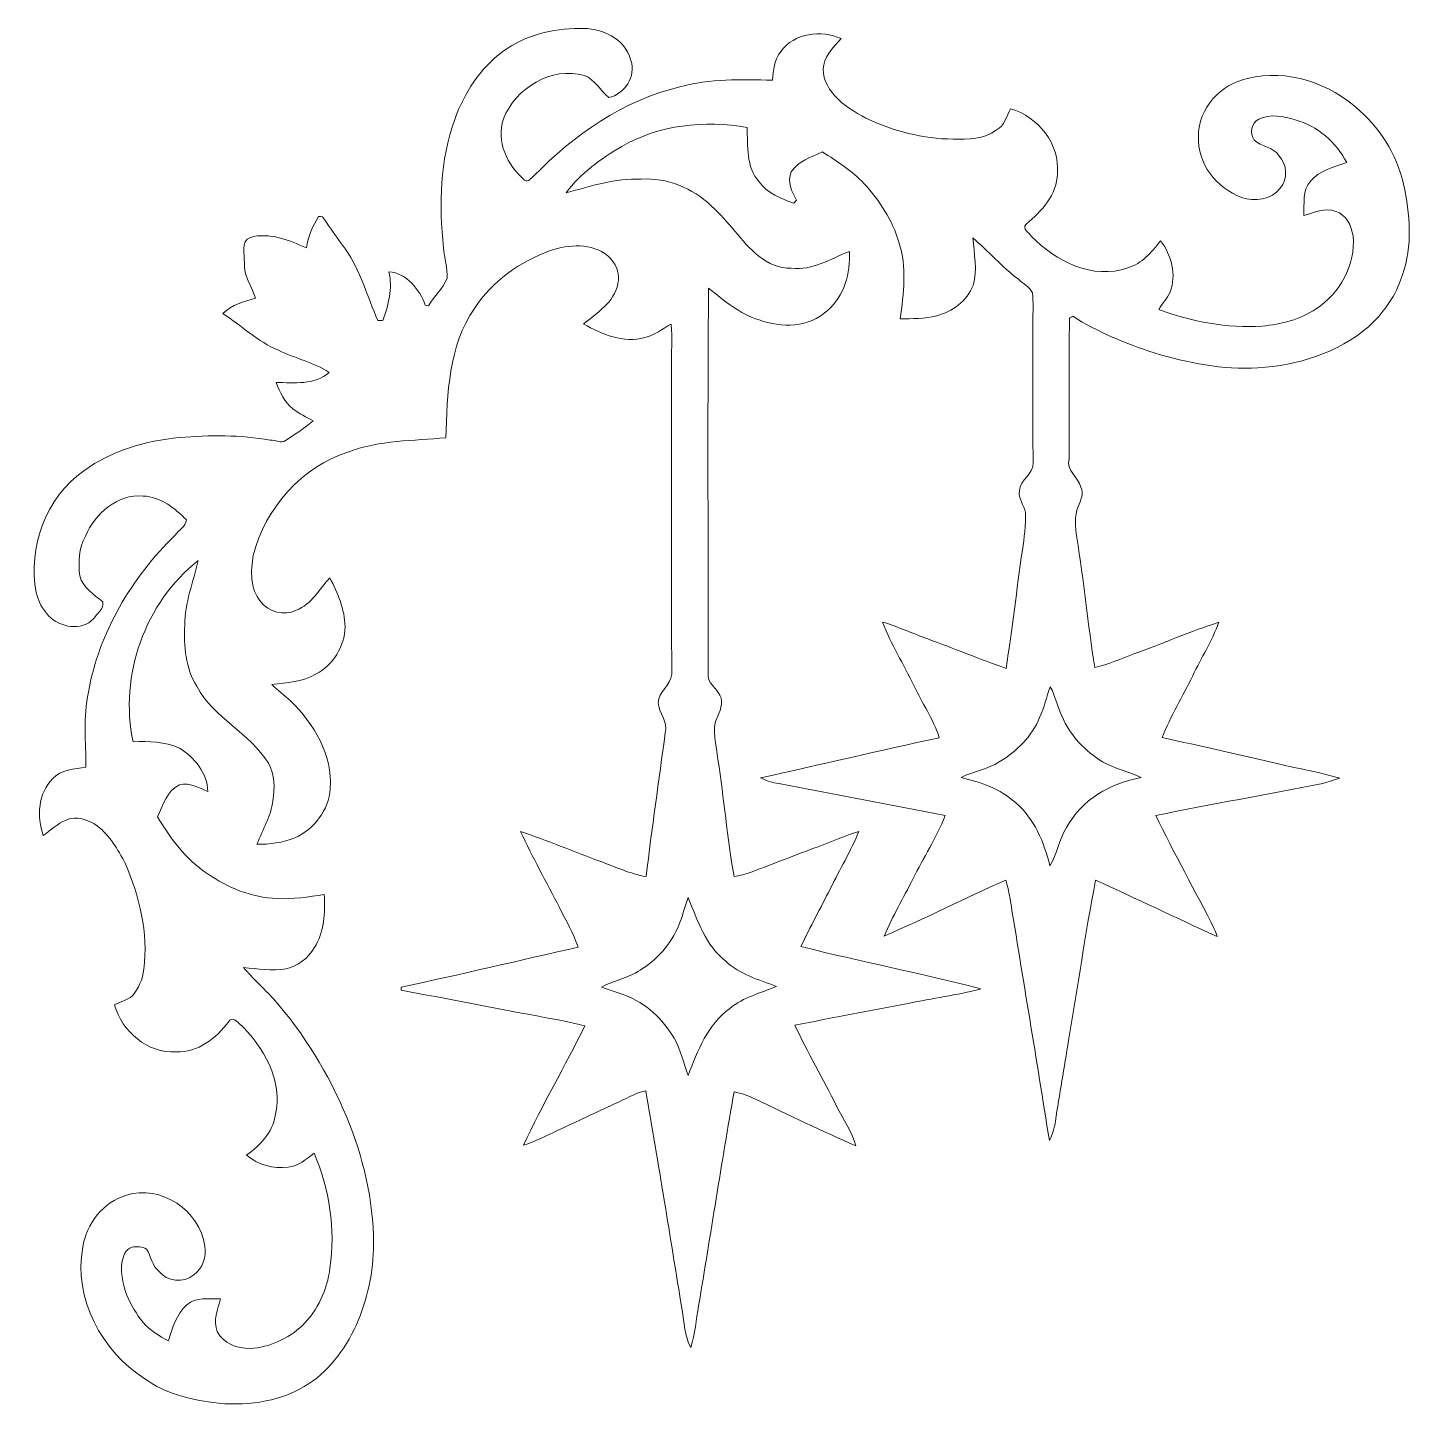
# Model space of a CAD drawing. Header units: centimetres. Extents: x -16.5 to 16.4, y -16.4 to 16.3.
import ezdxf

# ---------------------------------------------------------------- set-up
doc = ezdxf.new("R2010")
doc.units = ezdxf.units.CM
doc.header["$MEASUREMENT"] = 0
doc.layers.add('Layer 1', color=7, linetype='Continuous')

msp = doc.modelspace()

# ---------------------------------------------------------------- linework, layer by layer
at = {"layer": 'Layer 1', "color": 253, "lineweight": 9}
for points, knots in [([(-5.19504, 15.77562), (-4.67504, 16.16085), (-4.01711, 16.31678), (-3.37929, 16.32383), (-3.37929, 16.32383), (-2.87588, 16.3404), (-2.28674, 16.09841), (-2.15692, 15.56465), (-2.15692, 15.56465), (-2.02639, 15.18542), (-2.3079, 14.76067), (-2.68326, 14.68024), (-2.68326, 14.68024), (-2.88046, 14.84605), (-3.00464, 15.11063), (-3.25688, 15.20553), (-3.25688, 15.20553), (-4.03969, 15.42848), (-4.89588, 14.90708), (-5.18057, 14.17506), (-5.18057, 14.17506), (-5.36225, 13.63778), (-5.08779, 13.07334), (-4.67998, 12.72479), (-4.67998, 12.72479), (-4.59249, 12.66129), (-4.52405, 12.77524), (-4.46197, 12.8211), (-4.46197, 12.8211), (-3.50664, 13.79371), (-2.34071, 14.61921), (-0.99628, 14.93424), (-0.99628, 14.93424), (-0.27908, 15.12827), (0.4681, 15.11557), (1.20435, 15.09158), (1.20435, 15.09158), (1.22622, 15.32829), (1.2481, 15.58088), (1.40297, 15.77491), (1.40297, 15.77491), (1.71658, 16.22012), (2.35829, 16.28926), (2.83383, 16.08218), (2.83383, 16.08218), (2.67261, 15.89485), (2.46871, 15.71458), (2.42637, 15.45917), (2.42637, 15.45917), (2.353, 15.18789), (2.51139, 14.9226), (2.6832, 14.72575), (2.6832, 14.72575), (2.87899, 14.48727), (3.15874, 14.34475), (3.42156, 14.19376), (3.42156, 14.19376), (4.06785, 13.88543), (4.77764, 13.70375), (5.49555, 13.69493), (5.49555, 13.69493), (5.84092, 13.68294), (6.22862, 13.68893), (6.51649, 13.90942), (6.51649, 13.90942), (6.71193, 14.01102), (6.75673, 14.24138), (6.85692, 14.41742), (6.85692, 14.41742), (7.51168, 14.22692), (8.02884, 13.57781), (7.96641, 12.88178), (7.96641, 12.88178), (7.959, 12.3766), (7.59423, 11.9829), (7.22663, 11.67881), (7.22663, 11.67881), (7.11374, 11.57368), (7.29472, 11.46749), (7.35293, 11.38812), (7.35293, 11.38812), (7.92336, 10.79263), (8.80954, 10.34707), (9.63821, 10.64129), (9.63821, 10.64129), (9.9737, 10.74218), (10.20972, 11.01312), (10.41398, 11.28334), (10.41398, 11.28334), (10.67609, 10.9475), (10.80062, 10.47125), (10.64081, 10.06449), (10.64081, 10.06449), (10.57626, 9.91279), (10.45525, 9.79603), (10.37376, 9.65457), (10.37376, 9.65457), (11.15375, 9.3554), (11.99336, 9.20795), (12.82909, 9.25522), (12.82909, 9.25522), (13.27536, 9.30708), (13.72974, 9.41115), (14.1065, 9.66797), (14.1065, 9.66797), (14.67236, 10.03698), (15.05618, 10.71255), (14.98316, 11.398), (14.98316, 11.398), (14.95317, 11.63612), (14.81559, 11.9007), (14.57534, 11.98078), (14.57534, 11.98078), (14.3157, 12.07992), (14.06205, 11.94268), (13.81299, 11.88236), (13.81299, 11.88236), (13.83628, 12.1547), (13.77172, 12.47397), (13.9728, 12.69587), (13.9728, 12.69587), (14.18411, 12.9601), (14.53336, 13.02642), (14.83323, 13.14072), (14.83323, 13.14072), (14.58275, 13.62297), (14.14002, 14.01455), (13.6105, 14.1539), (13.6105, 14.1539), (13.33427, 14.23398), (13.01924, 14.30665), (12.74866, 14.16801), (12.74866, 14.16801), (12.56874, 14.08652), (12.52923, 13.82511), (12.63471, 13.6713), (12.63471, 13.6713), (12.80863, 13.51713), (13.08345, 13.50725), (13.22421, 13.30793), (13.22421, 13.30793), (13.41471, 13.09944), (13.45104, 12.74702), (13.25454, 12.53147), (13.25454, 12.53147), (13.05029, 12.24854), (12.64565, 12.21115), (12.33626, 12.31345), (12.33626, 12.31345), (11.74924, 12.52971), (11.27723, 13.12167), (11.31427, 13.76443), (11.31427, 13.76443), (11.30792, 14.42518), (11.84873, 15.00656), (12.48126, 15.13568), (12.48126, 15.13568), (13.42282, 15.37274), (14.43847, 15.02349), (15.1345, 14.37156), (15.1345, 14.37156), (15.69436, 13.89037), (16.07571, 13.21374), (16.21259, 12.48914), (16.21259, 12.48914), (16.35017, 11.78182), (16.39039, 11.02335), (16.10887, 10.3446), (16.10887, 10.3446), (15.96316, 9.91457), (15.67425, 9.54732), (15.34828, 9.23829), (15.34828, 9.23829), (14.62262, 8.61811), (13.66871, 8.32495), (12.72679, 8.26956), (12.72679, 8.26956), (11.89106, 8.21523), (11.05921, 8.38032), (10.26368, 8.62445), (10.26368, 8.62445), (9.58918, 8.83823), (8.93265, 9.11835), (8.32941, 9.48982), (8.32941, 9.48982), (8.31001, 9.4803), (8.27085, 9.46125), (8.2511, 9.45172), (8.2511, 9.45172), (8.2451, 8.33694), (8.24721, 7.22217), (8.24475, 6.10739), (8.24475, 6.10739), (8.1689, 5.82234), (8.46206, 5.67912), (8.52662, 5.43676), (8.52662, 5.43676), (8.60917, 5.27977), (8.50968, 5.12524), (8.46276, 4.9792), (8.46276, 4.9792), (8.36503, 4.74672), (8.38692, 4.48567), (8.42819, 4.24331), (8.42819, 4.24331), (8.59012, 3.21673), (8.69524, 2.18168), (8.85152, 1.15439), (8.85152, 1.15439), (9.18102, 1.22352), (9.48653, 1.36923), (9.80191, 1.48353), (9.80191, 1.48353), (10.47078, 1.72201), (11.12094, 2.0134), (11.79828, 2.22789), (11.79828, 2.22789), (11.63529, 1.7841), (11.382, 1.38193), (11.17739, 0.95753), (11.17739, 0.95753), (10.94068, 0.46646), (10.65175, 0.00009), (10.45067, -0.50721), (10.45067, -0.50721), (11.37353, -0.70935), (12.29534, -0.91925), (13.21609, -1.13233), (13.21609, -1.13233), (13.69834, -1.25227), (14.19258, -1.32424), (14.66742, -1.47382), (14.66742, -1.47382), (14.53125, -1.51333), (14.40037, -1.56272), (14.26349, -1.59482), (14.26349, -1.59482), (12.94586, -1.85976), (11.62013, -2.08765), (10.30356, -2.35717), (10.30356, -2.35717), (10.73677, -3.2684), (11.23913, -4.14611), (11.69139, -5.04816), (11.69139, -5.04816), (11.71784, -5.10707), (11.73725, -5.16845), (11.75841, -5.22984), (11.75841, -5.22984), (10.79392, -4.79028), (9.83719, -4.33273), (8.87409, -3.88999), (8.87409, -3.88999), (8.62575, -5.15399), (8.45324, -6.4314), (8.2324, -7.69999), (8.2324, -7.69999), (8.12763, -8.33817), (8.01826, -8.97528), (7.91949, -9.61452), (7.91949, -9.61452), (7.89656, -9.77432), (7.8514, -9.93096), (7.77696, -10.07489), (7.77696, -10.07489), (7.47075, -8.14767), (7.14973, -6.22256), (6.83752, -4.29639), (6.83752, -4.29639), (6.81388, -4.15951), (6.77966, -4.02475), (6.74262, -3.89105), (6.74262, -3.89105), (5.77354, -4.31685), (4.83126, -4.80122), (3.85865, -5.21855), (3.85865, -5.21855), (4.0474, -4.75077), (4.31056, -4.31756), (4.53635, -3.86741), (4.53635, -3.86741), (4.78822, -3.36294), (5.0962, -2.88387), (5.30576, -2.35929), (5.30576, -2.35929), (3.98953, -2.09718), (2.67014, -1.85023), (1.35181, -1.60046), (1.35181, -1.60046), (1.20294, -1.57683), (1.05936, -1.53132), (0.92389, -1.46676), (0.92389, -1.46676), (2.33642, -1.1482), (3.74753, -0.82224), (5.16217, -0.51214), (5.16217, -0.51214), (5.0207, -0.07329), (4.75613, 0.31089), (4.55962, 0.7254), (4.55962, 0.7254), (4.31903, 1.23128), (4.01246, 1.70613), (3.81914, 2.23353), (3.81914, 2.23353), (4.18392, 2.12206), (4.5314, 1.96295), (4.88947, 1.83207), (4.88947, 1.83207), (5.51107, 1.60418), (6.12561, 1.35688), (6.74826, 1.13251), (6.74826, 1.13251), (6.89326, 2.06526), (7.00156, 3.0033), (7.13456, 3.9378), (7.13456, 3.9378), (7.17654, 4.23483), (7.22628, 4.53329), (7.20793, 4.83456), (7.20793, 4.83456), (7.17865, 5.00883), (7.0319, 5.16335), (7.06859, 5.34715), (7.06859, 5.34715), (7.07211, 5.61985), (7.40866, 5.73909), (7.38891, 6.01249), (7.38891, 6.01249), (7.3815, 7.1308), (7.38644, 8.2491), (7.38185, 9.36741), (7.38185, 9.36741), (7.38785, 9.59283), (7.39879, 9.81932), (7.37374, 10.04403), (7.37374, 10.04403), (7.31412, 10.19326), (7.14867, 10.26346), (7.04036, 10.37), (7.04036, 10.37), (6.65019, 10.66351), (6.32846, 11.03322), (5.96051, 11.35143), (5.96051, 11.35143), (5.98697, 10.97819), (6.07552, 10.5926), (5.96474, 10.22536), (5.96474, 10.22536), (5.82575, 9.85495), (5.47685, 9.6013), (5.1036, 9.50252), (5.1036, 9.50252), (4.81927, 9.43267), (4.5247, 9.42985), (4.23365, 9.42914), (4.23365, 9.42914), (4.31551, 10.02957), (4.40405, 10.66069), (4.20332, 11.24701), (4.20332, 11.24701), (4.05798, 11.77406), (3.74329, 12.23549), (3.3817, 12.63801), (3.3817, 12.63801), (3.09489, 12.9421), (2.73964, 13.16965), (2.38863, 13.39119), (2.38863, 13.39119), (2.12651, 13.26701), (1.81289, 13.17811), (1.6485, 12.91917), (1.6485, 12.91917), (1.54902, 12.6881), (1.65626, 12.44751), (1.7755, 12.24854), (1.7755, 12.24854), (1.75363, 12.22385), (1.73211, 12.19915), (1.71094, 12.17411), (1.71094, 12.17411), (1.40402, 12.2817), (1.08688, 12.41082), (0.8872, 12.68211), (0.8872, 12.68211), (0.57323, 13.03136), (0.6205, 13.53936), (0.60075, 13.97539), (0.60075, 13.97539), (-0.4029, 14.15354), (-1.4824, 14.03254), (-2.37493, 13.52242), (-2.37493, 13.52242), (-2.8667, 13.23032), (-3.35107, 12.88848), (-3.69185, 12.4214), (-3.69185, 12.4214), (-3.10906, 12.57768), (-2.52592, 12.77242), (-1.91244, 12.74596), (-1.91244, 12.74596), (-1.29861, 12.79182), (-0.68936, 12.53112), (-0.24803, 12.11237), (-0.24803, 12.11237), (0.1686, 11.75042), (0.45294, 11.26324), (0.88262, 10.91434), (0.88262, 10.91434), (1.09852, 10.73936), (1.37016, 10.62294), (1.65167, 10.62929), (1.65167, 10.62929), (2.15121, 10.57355), (2.58653, 10.85648), (3.0328, 11.03111), (3.0328, 11.03111), (3.05467, 10.51923), (2.90721, 9.97135), (2.50892, 9.62492), (2.50892, 9.62492), (2.07536, 9.22594), (1.41778, 9.20901), (0.8872, 9.40339), (0.8872, 9.40339), (0.42718, 9.54556), (0.05712, 9.862), (-0.31189, 10.15657), (-0.31189, 10.15657), (-0.34117, 7.08987), (-0.31788, 4.02247), (-0.32459, 0.95576), (-0.32459, 0.95576), (-0.32388, 0.78961), (-0.15737, 0.69965), (-0.08787, 0.56348), (-0.08787, 0.56348), (0.05853, 0.4012), (-0.01767, 0.1726), (-0.09634, -0.00203), (-0.09634, -0.00203), (-0.26285, -0.33011), (-0.11856, -0.69206), (-0.0914, -1.03179), (-0.0914, -1.03179), (0.05465, -1.9543), (0.12803, -2.8874), (0.29277, -3.80674), (0.29277, -3.80674), (0.43036, -3.78381), (0.56829, -3.75453), (0.69882, -3.70267), (0.69882, -3.70267), (1.22693, -3.49982), (1.75504, -3.29591), (2.28562, -3.09871), (2.28562, -3.09871), (2.60876, -2.97912), (2.92309, -2.83378), (3.2547, -2.73676), (3.2547, -2.73676), (3.06243, -3.20596), (2.79997, -3.64199), (2.57525, -4.09601), (2.57525, -4.09601), (2.34841, -4.55462), (2.09829, -5.00159), (1.87957, -5.46479), (1.87957, -5.46479), (3.29527, -5.83027), (4.73495, -6.10014), (6.14889, -6.47268), (6.14889, -6.47268), (5.58092, -6.62331), (4.99637, -6.69563), (4.42204, -6.8184), (4.42204, -6.8184), (3.52528, -6.97962), (2.6331, -7.16589), (1.73669, -7.33028), (1.73669, -7.33028), (2.03514, -7.98821), (2.40309, -8.61157), (2.72659, -9.25714), (2.72659, -9.25714), (2.8811, -9.56901), (3.08748, -9.86004), (3.18555, -10.19765), (3.18555, -10.19765), (2.38228, -9.85088), (1.59452, -9.46953), (0.80501, -9.09276), (0.80501, -9.09276), (0.64167, -9.01479), (0.47128, -8.95023), (0.29277, -8.91637), (0.29277, -8.91637), (-0.0025, -10.60617), (-0.26673, -12.30162), (-0.5479, -13.9939), (-0.5479, -13.9939), (-0.60575, -14.32481), (-0.63362, -14.66241), (-0.73698, -14.98379), (-0.73698, -14.98379), (-0.88868, -14.7118), (-0.87915, -14.38654), (-0.94124, -14.08915), (-0.94124, -14.08915), (-1.22805, -12.35666), (-1.49722, -10.62099), (-1.8052, -8.89237), (-1.8052, -8.89237), (-2.06837, -8.95165), (-2.3005, -9.0917), (-2.5418, -9.20529), (-2.5418, -9.20529), (-2.99829, -9.40356), (-3.44032, -9.63285), (-3.89646, -9.83183), (-3.89646, -9.83183), (-4.16281, -9.95565), (-4.42281, -10.09747), (-4.70468, -10.18355), (-4.70468, -10.18355), (-4.25524, -9.22293), (-3.72254, -8.30218), (-3.24735, -7.35356), (-3.24735, -7.35356), (-3.6086, -7.25161), (-3.97937, -7.19376), (-4.34696, -7.12249), (-4.34696, -7.12249), (-5.43634, -6.92106), (-6.52325, -6.70622), (-7.61227, -6.50372), (-7.61227, -6.50372), (-7.61227, -6.48644), (-7.61227, -6.45151), (-7.61262, -6.43387), (-7.61262, -6.43387), (-6.20822, -6.13366), (-4.81157, -5.79958), (-3.41069, -5.48384), (-3.41069, -5.48384), (-3.51476, -5.15223), (-3.6982, -4.85449), (-3.85166, -4.54475), (-3.85166, -4.54475), (-4.15928, -3.94185), (-4.49125, -3.3513), (-4.77488, -2.73676), (-4.77488, -2.73676), (-4.13953, -2.94984), (-3.52217, -3.21336), (-2.89281, -3.44302), (-2.89281, -3.44302), (-2.53051, -3.57672), (-2.17738, -3.74359), (-1.7932, -3.80709), (-1.7932, -3.80709), (-1.65879, -2.66656), (-1.49122, -1.53061), (-1.33882, -0.39255), (-1.33882, -0.39255), (-1.27215, -0.13185), (-1.49369, 0.07135), (-1.51168, 0.32041), (-1.51168, 0.32041), (-1.49828, 0.58499), (-1.20865, 0.73457), (-1.18678, 0.99774), (-1.18678, 0.99774), (-1.19595, 3.42345), (-1.18713, 5.84986), (-1.19242, 8.27591), (-1.19242, 8.27591), (-1.19665, 8.61881), (-1.16984, 8.96276), (-1.20265, 9.30461), (-1.20265, 9.30461), (-1.40797, 9.19631), (-1.59106, 9.03615), (-1.82283, 8.98676), (-1.82283, 8.98676), (-2.32766, 8.84494), (-2.84554, 9.05942), (-3.2784, 9.30955), (-3.2784, 9.30955), (-2.95984, 9.57025), (-2.54956, 9.82672), (-2.4663, 10.26029), (-2.4663, 10.26029), (-2.39222, 10.51111), (-2.52733, 10.75876), (-2.70196, 10.9281), (-2.70196, 10.9281), (-3.08507, 11.22866), (-3.62976, 11.20362), (-4.06968, 11.0491), (-4.06968, 11.0491), (-4.78899, 10.78769), (-5.45151, 10.32626), (-5.86849, 9.67538), (-5.86849, 9.67538), (-6.48585, 8.78638), (-6.51443, 7.65114), (-6.54935, 6.60974), (-6.54935, 6.60974), (-7.31947, 6.52966), (-8.11639, 6.55506), (-8.85123, 6.2746), (-8.85123, 6.2746), (-9.96847, 5.91936), (-10.83313, 4.94216), (-11.12206, 3.81645), (-11.12206, 3.81645), (-11.17815, 3.44885), (-11.20037, 3.02517), (-10.94426, 2.72107), (-10.94426, 2.72107), (-10.75905, 2.4639), (-10.38334, 2.3757), (-10.09935, 2.51223), (-10.09935, 2.51223), (-9.73282, 2.6551), (-9.55713, 3.01247), (-9.30312, 3.28199), (-9.30312, 3.28199), (-9.11017, 2.92427), (-8.94859, 2.53304), (-8.94048, 2.12099), (-8.94048, 2.12099), (-8.94648, 1.65533), (-9.22976, 1.21118), (-9.63827, 0.99316), (-9.63827, 0.99316), (-9.94837, 0.80442), (-10.32478, 0.79737), (-10.67473, 0.75151), (-10.67473, 0.75151), (-10.54174, 0.60617), (-10.3777, 0.49539), (-10.23447, 0.36098), (-10.23447, 0.36098), (-9.67814, -0.17948), (-9.2354, -0.91608), (-9.29078, -1.71935), (-9.29078, -1.71935), (-9.32183, -2.22841), (-9.6746, -2.67996), (-10.13181, -2.88634), (-10.13181, -2.88634), (-10.4165, -3.00099), (-10.72589, -3.04721), (-11.03175, -3.03874), (-11.03175, -3.03874), (-10.89804, -2.69796), (-10.69908, -2.37657), (-10.65533, -2.00616), (-10.65533, -2.00616), (-10.60912, -1.71018), (-10.59889, -1.38245), (-10.76011, -1.11751), (-10.76011, -1.11751), (-11.20143, -0.39326), (-12.0615, -0.04754), (-12.4612, 0.71058), (-12.4612, 0.71058), (-12.73037, 1.14027), (-12.766, 1.66486), (-12.74519, 2.15804), (-12.74519, 2.15804), (-12.74625, 2.68791), (-12.54163, 3.18462), (-12.42416, 3.69298), (-12.42416, 3.69298), (-13.69169, 2.69673), (-14.30764, 0.96211), (-13.97109, -0.61163), (-13.97109, -0.61163), (-13.60244, -0.58905), (-13.21403, -0.60104), (-12.87325, -0.7605), (-12.87325, -0.7605), (-12.51341, -0.9697), (-12.20544, -1.36093), (-12.19873, -1.79096), (-12.19873, -1.79096), (-12.41005, -1.69607), (-12.6256, -1.57012), (-12.87007, -1.62763), (-12.87007, -1.62763), (-13.17099, -1.76944), (-13.2606, -2.11693), (-13.3943, -2.39139), (-13.3943, -2.39139), (-13.0828, -2.9008), (-12.71908, -3.39998), (-12.2132, -3.73301), (-12.2132, -3.73301), (-11.72742, -4.07379), (-11.15345, -4.30839), (-10.55444, -4.32638), (-10.55444, -4.32638), (-10.17802, -4.35635), (-9.80725, -4.28404), (-9.43613, -4.23466), (-9.43613, -4.23466), (-9.40756, -4.66469), (-9.43084, -5.12366), (-9.67108, -5.49795), (-9.67108, -5.49795), (-9.81255, -5.74878), (-10.06372, -5.92834), (-10.34101, -5.99749), (-10.34101, -5.99749), (-10.6765, -6.05428), (-11.01587, -6.00242), (-11.3496, -5.96221), (-11.3496, -5.96221), (-11.12735, -6.22468), (-10.8737, -6.45821), (-10.64016, -6.7108), (-10.64016, -6.7108), (-9.91202, -7.5356), (-9.33524, -8.4888), (-8.90802, -9.50127), (-8.90802, -9.50127), (-8.51291, -10.45589), (-8.2642, -11.48106), (-8.26491, -12.51823), (-8.26491, -12.51823), (-8.25891, -13.18674), (-8.41449, -13.85102), (-8.67872, -14.46309), (-8.67872, -14.46309), (-8.95353, -15.042), (-9.34863, -15.58951), (-9.91343, -15.91372), (-9.91343, -15.91372), (-10.55867, -16.29436), (-11.34078, -16.38044), (-12.0742, -16.29366), (-12.0742, -16.29366), (-12.64218, -16.21181), (-13.22285, -16.07106), (-13.69345, -15.72498), (-13.69345, -15.72498), (-14.72074, -15.07552), (-15.38749, -13.82245), (-15.16665, -12.60113), (-15.16665, -12.60113), (-15.07493, -12.04798), (-14.68158, -11.52939), (-14.13125, -11.3717), (-14.13125, -11.3717), (-13.32304, -11.09971), (-12.37371, -11.74318), (-12.26964, -12.57679), (-12.26964, -12.57679), (-12.23401, -12.82726), (-12.31127, -13.11301), (-12.5314, -13.25836), (-12.5314, -13.25836), (-12.76882, -13.47355), (-13.16464, -13.41605), (-13.36361, -13.17369), (-13.36361, -13.17369), (-13.522, -13.03893), (-13.54282, -12.81739), (-13.65571, -12.65334), (-13.65571, -12.65334), (-13.74637, -12.58138), (-13.88254, -12.58526), (-13.99226, -12.60537), (-13.99226, -12.60537), (-14.15736, -12.63606), (-14.20604, -12.82762), (-14.23673, -12.97014), (-14.23673, -12.97014), (-14.29459, -13.48872), (-14.04658, -13.99355), (-13.73438, -14.39183), (-13.73438, -14.39183), (-13.57069, -14.58127), (-13.34808, -14.70757), (-13.13254, -14.82892), (-13.13254, -14.82892), (-13.04434, -14.52166), (-12.94415, -14.19569), (-12.69862, -13.97344), (-12.69862, -13.97344), (-12.47919, -13.76953), (-12.16628, -13.84291), (-11.89676, -13.83127), (-11.89676, -13.83127), (-11.95743, -14.08245), (-12.08055, -14.34668), (-11.97296, -14.60385), (-11.97296, -14.60385), (-11.83749, -14.89666), (-11.49565, -15.00814), (-11.19438, -15.00919), (-11.19438, -15.00919), (-10.73188, -14.98344), (-10.2895, -14.77424), (-9.95012, -14.46415), (-9.95012, -14.46415), (-9.58817, -14.09938), (-9.36628, -13.61008), (-9.29925, -13.10349), (-9.29925, -13.10349), (-9.16202, -12.18203), (-9.3116, -11.22848), (-9.67214, -10.37299), (-9.67214, -10.37299), (-9.86158, -10.51092), (-10.04503, -10.68626), (-10.29268, -10.70213), (-10.29268, -10.70213), (-10.64334, -10.7614), (-11.00882, -10.64533), (-11.27798, -10.41779), (-11.27798, -10.41779), (-10.95872, -10.19166), (-10.66098, -9.88369), (-10.59642, -9.48258), (-10.59642, -9.48258), (-10.40168, -8.65108), (-10.87511, -7.83758), (-11.46037, -7.28336), (-11.46037, -7.28336), (-11.5214, -7.22233), (-11.63958, -7.13943), (-11.70061, -7.24385), (-11.70061, -7.24385), (-11.99377, -7.6439), (-12.43192, -7.98856), (-12.95368, -7.96987), (-12.95368, -7.96987), (-13.62643, -8.0062), (-14.23603, -7.48374), (-14.41524, -6.85332), (-14.41524, -6.85332), (-14.27589, -6.78312), (-14.11608, -6.74537), (-13.99543, -6.64342), (-13.99543, -6.64342), (-13.84092, -6.46386), (-13.74143, -6.24161), (-13.71815, -6.0056), (-13.71815, -6.0056), (-13.60632, -5.14482), (-13.81587, -4.27628), (-14.15947, -3.49065), (-14.15947, -3.49065), (-14.33163, -3.16398), (-14.52848, -2.83342), (-14.82234, -2.60271), (-14.82234, -2.60271), (-15.0333, -2.46124), (-15.31623, -2.35329), (-15.56282, -2.46477), (-15.56282, -2.46477), (-15.76214, -2.55332), (-15.92513, -2.70536), (-16.10187, -2.8306), (-16.10187, -2.8306), (-16.25533, -2.37975), (-16.23345, -1.83153), (-15.87574, -1.48264), (-15.87574, -1.48264), (-15.67324, -1.26391), (-15.36668, -1.25509), (-15.09363, -1.21206), (-15.09363, -1.21206), (-15.08657, -0.61939), (-15.16101, -0.01896), (-15.03048, 0.56559), (-15.03048, 0.56559), (-14.78601, 1.99612), (-13.9972, 3.28446), (-12.97661, 4.29658), (-12.97661, 4.29658), (-12.88453, 4.41264), (-12.72684, 4.49907), (-12.70321, 4.6564), (-12.70321, 4.6564), (-12.97908, 4.93405), (-13.31951, 5.21451), (-13.73191, 5.22297), (-13.73191, 5.22297), (-14.34257, 5.28506), (-14.87455, 4.80528), (-15.10386, 4.27293), (-15.10386, 4.27293), (-15.26155, 3.9886), (-15.27425, 3.64853), (-15.23615, 3.33279), (-15.23615, 3.33279), (-15.16983, 3.04351), (-14.8936, 2.89111), (-14.6904, 2.70978), (-14.6904, 2.70978), (-14.66042, 2.54574), (-14.82799, 2.43109), (-14.90913, 2.31291), (-14.90913, 2.31291), (-15.18888, 2.01023), (-15.70923, 2.1016), (-15.97522, 2.38276), (-15.97522, 2.38276), (-16.11915, 2.53516), (-16.22852, 2.72601), (-16.26873, 2.93274), (-16.26873, 2.93274), (-16.47299, 4.00236), (-16.04366, 5.1951), (-15.13914, 5.8234), (-15.13914, 5.8234), (-14.48227, 6.30918), (-13.67123, 6.53354), (-12.86795, 6.61539), (-12.86795, 6.61539), (-12.15182, 6.66936), (-11.42474, 6.68065), (-10.71566, 6.54942), (-10.71566, 6.54942), (-10.60136, 6.55506), (-10.46095, 6.47145), (-10.35088, 6.5406), (-10.35088, 6.5406), (-10.12899, 6.69123), (-9.9025, 6.83764), (-9.69401, 7.00697), (-9.69401, 7.00697), (-9.86088, 7.09446), (-10.03021, 7.18018), (-10.18014, 7.29484), (-10.18014, 7.29484), (-10.37664, 7.45323), (-10.48741, 7.68924), (-10.57948, 7.91855), (-10.57948, 7.91855), (-10.15086, 7.92031), (-9.66473, 7.84764), (-9.31901, 8.15844), (-9.31901, 8.15844), (-9.68766, 8.39903), (-10.12687, 8.49321), (-10.52057, 8.68372), (-10.52057, 8.68372), (-11.01234, 8.8908), (-11.39863, 9.26897), (-11.84172, 9.55614), (-11.84172, 9.55614), (-11.62723, 9.76569), (-11.34537, 9.84613), (-11.06314, 9.91703), (-11.06314, 9.91703), (-11.15769, 10.19714), (-11.3436, 10.45396), (-11.3309, 10.76582), (-11.3309, 10.76582), (-11.31997, 10.95244), (-11.42262, 11.26817), (-11.18838, 11.36342), (-11.18838, 11.36342), (-10.72518, 11.49078), (-10.27222, 11.29498), (-9.85487, 11.11401), (-9.85487, 11.11401), (-9.82559, 11.38459), (-9.70424, 11.63012), (-9.56878, 11.8619), (-9.56878, 11.8619), (-9.54479, 11.85872), (-9.49681, 11.85308), (-9.47282, 11.8499), (-9.47282, 11.8499), (-9.29996, 11.5892), (-9.11405, 11.33697), (-8.93201, 11.08226), (-8.93201, 11.08226), (-8.56264, 10.57461), (-8.41872, 9.95161), (-8.16119, 9.38716), (-8.16119, 9.38716), (-8.13227, 9.38787), (-8.0737, 9.38928), (-8.04442, 9.38998), (-8.04442, 9.38998), (-7.90649, 9.75687), (-7.80595, 10.15551), (-7.89978, 10.54569), (-7.89978, 10.54569), (-7.47433, 10.51535), (-7.172, 10.128), (-7.03618, 9.75264), (-7.03618, 9.75264), (-7.01784, 9.75016), (-6.98115, 9.74523), (-6.96245, 9.74276), (-6.96245, 9.74276), (-6.82099, 9.96112), (-6.62978, 10.15128), (-6.51548, 10.38552), (-6.51548, 10.38552), (-6.50243, 10.63176), (-6.58357, 10.87377), (-6.60544, 11.11824), (-6.60544, 11.11824), (-6.70845, 12.1346), (-6.69223, 13.19187), (-6.33557, 14.1613), (-6.33557, 14.1613), (-6.11508, 14.7896), (-5.73761, 15.3798), (-5.19504, 15.77562), (-5.19504, 15.77562), (-5.19504, 15.77562), (-5.19504, 15.77562), (-5.19504, 15.77562)], [0, 0, 0, 0, 0.00389105, 0.00389105, 0.00389105, 0.00389105, 0.0077821, 0.0077821, 0.0077821, 0.0077821, 0.01167315, 0.01167315, 0.01167315, 0.01167315, 0.0155642, 0.0155642, 0.0155642, 0.0155642, 0.01945525, 0.01945525, 0.01945525, 0.01945525, 0.0233463, 0.0233463, 0.0233463, 0.0233463, 0.02723735, 0.02723735, 0.02723735, 0.02723735, 0.0311284, 0.0311284, 0.0311284, 0.0311284, 0.03501946, 0.03501946, 0.03501946, 0.03501946, 0.03891051, 0.03891051, 0.03891051, 0.03891051, 0.04280156, 0.04280156, 0.04280156, 0.04280156, 0.04669261, 0.04669261, 0.04669261, 0.04669261, 0.05058366, 0.05058366, 0.05058366, 0.05058366, 0.05447471, 0.05447471, 0.05447471, 0.05447471, 0.05836576, 0.05836576, 0.05836576, 0.05836576, 0.06225681, 0.06225681, 0.06225681, 0.06225681, 0.06614786, 0.06614786, 0.06614786, 0.06614786, 0.07003891, 0.07003891, 0.07003891, 0.07003891, 0.07392996, 0.07392996, 0.07392996, 0.07392996, 0.07782101, 0.07782101, 0.07782101, 0.07782101, 0.08171206, 0.08171206, 0.08171206, 0.08171206, 0.08560311, 0.08560311, 0.08560311, 0.08560311, 0.08949416, 0.08949416, 0.08949416, 0.08949416, 0.09338521, 0.09338521, 0.09338521, 0.09338521, 0.09727626, 0.09727626, 0.09727626, 0.09727626, 0.10116732, 0.10116732, 0.10116732, 0.10116732, 0.10505837, 0.10505837, 0.10505837, 0.10505837, 0.10894942, 0.10894942, 0.10894942, 0.10894942, 0.11284047, 0.11284047, 0.11284047, 0.11284047, 0.11673152, 0.11673152, 0.11673152, 0.11673152, 0.12062257, 0.12062257, 0.12062257, 0.12062257, 0.12451362, 0.12451362, 0.12451362, 0.12451362, 0.12840467, 0.12840467, 0.12840467, 0.12840467, 0.13229572, 0.13229572, 0.13229572, 0.13229572, 0.13618677, 0.13618677, 0.13618677, 0.13618677, 0.14007782, 0.14007782, 0.14007782, 0.14007782, 0.14396887, 0.14396887, 0.14396887, 0.14396887, 0.14785992, 0.14785992, 0.14785992, 0.14785992, 0.15175097, 0.15175097, 0.15175097, 0.15175097, 0.15564202, 0.15564202, 0.15564202, 0.15564202, 0.15953307, 0.15953307, 0.15953307, 0.15953307, 0.16342412, 0.16342412, 0.16342412, 0.16342412, 0.16731518, 0.16731518, 0.16731518, 0.16731518, 0.17120623, 0.17120623, 0.17120623, 0.17120623, 0.17509728, 0.17509728, 0.17509728, 0.17509728, 0.17898833, 0.17898833, 0.17898833, 0.17898833, 0.18287938, 0.18287938, 0.18287938, 0.18287938, 0.18677043, 0.18677043, 0.18677043, 0.18677043, 0.19066148, 0.19066148, 0.19066148, 0.19066148, 0.19455253, 0.19455253, 0.19455253, 0.19455253, 0.19844358, 0.19844358, 0.19844358, 0.19844358, 0.20233463, 0.20233463, 0.20233463, 0.20233463, 0.20622568, 0.20622568, 0.20622568, 0.20622568, 0.21011673, 0.21011673, 0.21011673, 0.21011673, 0.21400778, 0.21400778, 0.21400778, 0.21400778, 0.21789883, 0.21789883, 0.21789883, 0.21789883, 0.22178988, 0.22178988, 0.22178988, 0.22178988, 0.22568093, 0.22568093, 0.22568093, 0.22568093, 0.22957198, 0.22957198, 0.22957198, 0.22957198, 0.23346304, 0.23346304, 0.23346304, 0.23346304, 0.23735409, 0.23735409, 0.23735409, 0.23735409, 0.24124514, 0.24124514, 0.24124514, 0.24124514, 0.24513619, 0.24513619, 0.24513619, 0.24513619, 0.24902724, 0.24902724, 0.24902724, 0.24902724, 0.25291829, 0.25291829, 0.25291829, 0.25291829, 0.25680934, 0.25680934, 0.25680934, 0.25680934, 0.26070039, 0.26070039, 0.26070039, 0.26070039, 0.26459144, 0.26459144, 0.26459144, 0.26459144, 0.26848249, 0.26848249, 0.26848249, 0.26848249, 0.27237354, 0.27237354, 0.27237354, 0.27237354, 0.27626459, 0.27626459, 0.27626459, 0.27626459, 0.28015564, 0.28015564, 0.28015564, 0.28015564, 0.28404669, 0.28404669, 0.28404669, 0.28404669, 0.28793774, 0.28793774, 0.28793774, 0.28793774, 0.29182879, 0.29182879, 0.29182879, 0.29182879, 0.29571984, 0.29571984, 0.29571984, 0.29571984, 0.29961089, 0.29961089, 0.29961089, 0.29961089, 0.30350195, 0.30350195, 0.30350195, 0.30350195, 0.307393, 0.307393, 0.307393, 0.307393, 0.31128405, 0.31128405, 0.31128405, 0.31128405, 0.3151751, 0.3151751, 0.3151751, 0.3151751, 0.31906615, 0.31906615, 0.31906615, 0.31906615, 0.3229572, 0.3229572, 0.3229572, 0.3229572, 0.32684825, 0.32684825, 0.32684825, 0.32684825, 0.3307393, 0.3307393, 0.3307393, 0.3307393, 0.33463035, 0.33463035, 0.33463035, 0.33463035, 0.3385214, 0.3385214, 0.3385214, 0.3385214, 0.34241245, 0.34241245, 0.34241245, 0.34241245, 0.3463035, 0.3463035, 0.3463035, 0.3463035, 0.35019455, 0.35019455, 0.35019455, 0.35019455, 0.3540856, 0.3540856, 0.3540856, 0.3540856, 0.35797665, 0.35797665, 0.35797665, 0.35797665, 0.3618677, 0.3618677, 0.3618677, 0.3618677, 0.36575875, 0.36575875, 0.36575875, 0.36575875, 0.36964981, 0.36964981, 0.36964981, 0.36964981, 0.37354086, 0.37354086, 0.37354086, 0.37354086, 0.37743191, 0.37743191, 0.37743191, 0.37743191, 0.38132296, 0.38132296, 0.38132296, 0.38132296, 0.38521401, 0.38521401, 0.38521401, 0.38521401, 0.38910506, 0.38910506, 0.38910506, 0.38910506, 0.39299611, 0.39299611, 0.39299611, 0.39299611, 0.39688716, 0.39688716, 0.39688716, 0.39688716, 0.40077821, 0.40077821, 0.40077821, 0.40077821, 0.40466926, 0.40466926, 0.40466926, 0.40466926, 0.40856031, 0.40856031, 0.40856031, 0.40856031, 0.41245136, 0.41245136, 0.41245136, 0.41245136, 0.41634241, 0.41634241, 0.41634241, 0.41634241, 0.42023346, 0.42023346, 0.42023346, 0.42023346, 0.42412451, 0.42412451, 0.42412451, 0.42412451, 0.42801556, 0.42801556, 0.42801556, 0.42801556, 0.43190661, 0.43190661, 0.43190661, 0.43190661, 0.43579767, 0.43579767, 0.43579767, 0.43579767, 0.43968872, 0.43968872, 0.43968872, 0.43968872, 0.44357977, 0.44357977, 0.44357977, 0.44357977, 0.44747082, 0.44747082, 0.44747082, 0.44747082, 0.45136187, 0.45136187, 0.45136187, 0.45136187, 0.45525292, 0.45525292, 0.45525292, 0.45525292, 0.45914397, 0.45914397, 0.45914397, 0.45914397, 0.46303502, 0.46303502, 0.46303502, 0.46303502, 0.46692607, 0.46692607, 0.46692607, 0.46692607, 0.47081712, 0.47081712, 0.47081712, 0.47081712, 0.47470817, 0.47470817, 0.47470817, 0.47470817, 0.47859922, 0.47859922, 0.47859922, 0.47859922, 0.48249027, 0.48249027, 0.48249027, 0.48249027, 0.48638132, 0.48638132, 0.48638132, 0.48638132, 0.49027237, 0.49027237, 0.49027237, 0.49027237, 0.49416342, 0.49416342, 0.49416342, 0.49416342, 0.49805447, 0.49805447, 0.49805447, 0.49805447, 0.50194553, 0.50194553, 0.50194553, 0.50194553, 0.50583658, 0.50583658, 0.50583658, 0.50583658, 0.50972763, 0.50972763, 0.50972763, 0.50972763, 0.51361868, 0.51361868, 0.51361868, 0.51361868, 0.51750973, 0.51750973, 0.51750973, 0.51750973, 0.52140078, 0.52140078, 0.52140078, 0.52140078, 0.52529183, 0.52529183, 0.52529183, 0.52529183, 0.52918288, 0.52918288, 0.52918288, 0.52918288, 0.53307393, 0.53307393, 0.53307393, 0.53307393, 0.53696498, 0.53696498, 0.53696498, 0.53696498, 0.54085603, 0.54085603, 0.54085603, 0.54085603, 0.54474708, 0.54474708, 0.54474708, 0.54474708, 0.54863813, 0.54863813, 0.54863813, 0.54863813, 0.55252918, 0.55252918, 0.55252918, 0.55252918, 0.55642023, 0.55642023, 0.55642023, 0.55642023, 0.56031128, 0.56031128, 0.56031128, 0.56031128, 0.56420233, 0.56420233, 0.56420233, 0.56420233, 0.56809339, 0.56809339, 0.56809339, 0.56809339, 0.57198444, 0.57198444, 0.57198444, 0.57198444, 0.57587549, 0.57587549, 0.57587549, 0.57587549, 0.57976654, 0.57976654, 0.57976654, 0.57976654, 0.58365759, 0.58365759, 0.58365759, 0.58365759, 0.58754864, 0.58754864, 0.58754864, 0.58754864, 0.59143969, 0.59143969, 0.59143969, 0.59143969, 0.59533074, 0.59533074, 0.59533074, 0.59533074, 0.59922179, 0.59922179, 0.59922179, 0.59922179, 0.60311284, 0.60311284, 0.60311284, 0.60311284, 0.60700389, 0.60700389, 0.60700389, 0.60700389, 0.61089494, 0.61089494, 0.61089494, 0.61089494, 0.61478599, 0.61478599, 0.61478599, 0.61478599, 0.61867704, 0.61867704, 0.61867704, 0.61867704, 0.62256809, 0.62256809, 0.62256809, 0.62256809, 0.62645914, 0.62645914, 0.62645914, 0.62645914, 0.63035019, 0.63035019, 0.63035019, 0.63035019, 0.63424125, 0.63424125, 0.63424125, 0.63424125, 0.6381323, 0.6381323, 0.6381323, 0.6381323, 0.64202335, 0.64202335, 0.64202335, 0.64202335, 0.6459144, 0.6459144, 0.6459144, 0.6459144, 0.64980545, 0.64980545, 0.64980545, 0.64980545, 0.6536965, 0.6536965, 0.6536965, 0.6536965, 0.65758755, 0.65758755, 0.65758755, 0.65758755, 0.6614786, 0.6614786, 0.6614786, 0.6614786, 0.66536965, 0.66536965, 0.66536965, 0.66536965, 0.6692607, 0.6692607, 0.6692607, 0.6692607, 0.67315175, 0.67315175, 0.67315175, 0.67315175, 0.6770428, 0.6770428, 0.6770428, 0.6770428, 0.68093385, 0.68093385, 0.68093385, 0.68093385, 0.6848249, 0.6848249, 0.6848249, 0.6848249, 0.68871595, 0.68871595, 0.68871595, 0.68871595, 0.692607, 0.692607, 0.692607, 0.692607, 0.69649805, 0.69649805, 0.69649805, 0.69649805, 0.70038911, 0.70038911, 0.70038911, 0.70038911, 0.70428016, 0.70428016, 0.70428016, 0.70428016, 0.70817121, 0.70817121, 0.70817121, 0.70817121, 0.71206226, 0.71206226, 0.71206226, 0.71206226, 0.71595331, 0.71595331, 0.71595331, 0.71595331, 0.71984436, 0.71984436, 0.71984436, 0.71984436, 0.72373541, 0.72373541, 0.72373541, 0.72373541, 0.72762646, 0.72762646, 0.72762646, 0.72762646, 0.73151751, 0.73151751, 0.73151751, 0.73151751, 0.73540856, 0.73540856, 0.73540856, 0.73540856, 0.73929961, 0.73929961, 0.73929961, 0.73929961, 0.74319066, 0.74319066, 0.74319066, 0.74319066, 0.74708171, 0.74708171, 0.74708171, 0.74708171, 0.75097276, 0.75097276, 0.75097276, 0.75097276, 0.75486381, 0.75486381, 0.75486381, 0.75486381, 0.75875486, 0.75875486, 0.75875486, 0.75875486, 0.76264591, 0.76264591, 0.76264591, 0.76264591, 0.76653696, 0.76653696, 0.76653696, 0.76653696, 0.77042802, 0.77042802, 0.77042802, 0.77042802, 0.77431907, 0.77431907, 0.77431907, 0.77431907, 0.77821012, 0.77821012, 0.77821012, 0.77821012, 0.78210117, 0.78210117, 0.78210117, 0.78210117, 0.78599222, 0.78599222, 0.78599222, 0.78599222, 0.78988327, 0.78988327, 0.78988327, 0.78988327, 0.79377432, 0.79377432, 0.79377432, 0.79377432, 0.79766537, 0.79766537, 0.79766537, 0.79766537, 0.80155642, 0.80155642, 0.80155642, 0.80155642, 0.80544747, 0.80544747, 0.80544747, 0.80544747, 0.80933852, 0.80933852, 0.80933852, 0.80933852, 0.81322957, 0.81322957, 0.81322957, 0.81322957, 0.81712062, 0.81712062, 0.81712062, 0.81712062, 0.82101167, 0.82101167, 0.82101167, 0.82101167, 0.82490272, 0.82490272, 0.82490272, 0.82490272, 0.82879377, 0.82879377, 0.82879377, 0.82879377, 0.83268482, 0.83268482, 0.83268482, 0.83268482, 0.83657588, 0.83657588, 0.83657588, 0.83657588, 0.84046693, 0.84046693, 0.84046693, 0.84046693, 0.84435798, 0.84435798, 0.84435798, 0.84435798, 0.84824903, 0.84824903, 0.84824903, 0.84824903, 0.85214008, 0.85214008, 0.85214008, 0.85214008, 0.85603113, 0.85603113, 0.85603113, 0.85603113, 0.85992218, 0.85992218, 0.85992218, 0.85992218, 0.86381323, 0.86381323, 0.86381323, 0.86381323, 0.86770428, 0.86770428, 0.86770428, 0.86770428, 0.87159533, 0.87159533, 0.87159533, 0.87159533, 0.87548638, 0.87548638, 0.87548638, 0.87548638, 0.87937743, 0.87937743, 0.87937743, 0.87937743, 0.88326848, 0.88326848, 0.88326848, 0.88326848, 0.88715953, 0.88715953, 0.88715953, 0.88715953, 0.89105058, 0.89105058, 0.89105058, 0.89105058, 0.89494163, 0.89494163, 0.89494163, 0.89494163, 0.89883268, 0.89883268, 0.89883268, 0.89883268, 0.90272374, 0.90272374, 0.90272374, 0.90272374, 0.90661479, 0.90661479, 0.90661479, 0.90661479, 0.91050584, 0.91050584, 0.91050584, 0.91050584, 0.91439689, 0.91439689, 0.91439689, 0.91439689, 0.91828794, 0.91828794, 0.91828794, 0.91828794, 0.92217899, 0.92217899, 0.92217899, 0.92217899, 0.92607004, 0.92607004, 0.92607004, 0.92607004, 0.92996109, 0.92996109, 0.92996109, 0.92996109, 0.93385214, 0.93385214, 0.93385214, 0.93385214, 0.93774319, 0.93774319, 0.93774319, 0.93774319, 0.94163424, 0.94163424, 0.94163424, 0.94163424, 0.94552529, 0.94552529, 0.94552529, 0.94552529, 0.94941634, 0.94941634, 0.94941634, 0.94941634, 0.95330739, 0.95330739, 0.95330739, 0.95330739, 0.95719844, 0.95719844, 0.95719844, 0.95719844, 0.96108949, 0.96108949, 0.96108949, 0.96108949, 0.96498054, 0.96498054, 0.96498054, 0.96498054, 0.9688716, 0.9688716, 0.9688716, 0.9688716, 0.97276265, 0.97276265, 0.97276265, 0.97276265, 0.9766537, 0.9766537, 0.9766537, 0.9766537, 0.98054475, 0.98054475, 0.98054475, 0.98054475, 0.9844358, 0.9844358, 0.9844358, 0.9844358, 0.98832685, 0.98832685, 0.98832685, 0.98832685, 0.9922179, 0.9922179, 0.9922179, 0.9922179, 1, 1, 1, 1]), ([(7.79672, 0.69753), (7.70782, 0.45623), (7.65455, 0.20223), (7.54484, -0.03166), (7.54484, -0.03166), (7.35928, -0.48039), (7.00121, -0.84058), (6.58634, -1.08364), (6.58634, -1.08364), (6.31188, -1.26638), (5.97498, -1.30413), (5.6857, -1.45582), (5.6857, -1.45582), (6.14572, -1.56695), (6.6128, -1.72394), (6.9684, -2.0499), (6.9684, -2.0499), (7.42242, -2.42843), (7.64608, -2.99253), (7.78825, -3.54921), (7.78825, -3.54921), (7.96323, -3.26769), (8.00133, -2.92338), (8.18372, -2.64433), (8.18372, -2.64433), (8.5312, -1.98781), (9.23534, -1.58247), (9.95219, -1.45829), (9.95219, -1.45829), (9.66503, -1.30695), (9.33554, -1.25651), (9.05366, -1.09388), (9.05366, -1.09388), (8.62575, -0.83882), (8.26556, -0.45605), (8.07435, 0.0075), (8.07435, 0.0075), (7.96535, 0.23116), (7.91702, 0.47916), (7.79672, 0.69753), (7.79672, 0.69753), (7.79672, 0.69753), (7.79672, 0.69753), (7.79672, 0.69753)], [0, 0, 0, 0, 0.08333333, 0.08333333, 0.08333333, 0.08333333, 0.16666667, 0.16666667, 0.16666667, 0.16666667, 0.25, 0.25, 0.25, 0.25, 0.33333333, 0.33333333, 0.33333333, 0.33333333, 0.41666667, 0.41666667, 0.41666667, 0.41666667, 0.5, 0.5, 0.5, 0.5, 0.58333333, 0.58333333, 0.58333333, 0.58333333, 0.66666667, 0.66666667, 0.66666667, 0.66666667, 0.75, 0.75, 0.75, 0.75, 0.83333333, 0.83333333, 0.83333333, 0.83333333, 1, 1, 1, 1]), ([(-0.79731, -4.30274), (-0.86716, -4.49076), (-0.91443, -4.68621), (-0.98287, -4.87495), (-0.98287, -4.87495), (-1.15503, -5.32827), (-1.46477, -5.73149), (-1.87857, -5.98973), (-1.87857, -5.98973), (-2.16962, -6.20774), (-2.5418, -6.25925), (-2.85542, -6.43281), (-2.85542, -6.43281), (-2.67127, -6.50125), (-2.48112, -6.55417), (-2.29732, -6.62437), (-2.29732, -6.62437), (-1.80308, -6.80817), (-1.39315, -7.18988), (-1.13174, -7.64319), (-1.13174, -7.64319), (-0.97229, -7.91766), (-0.90455, -8.23092), (-0.79696, -8.52655), (-0.79696, -8.52655), (-0.56942, -7.94375), (-0.33623, -7.31299), (0.19576, -6.93517), (0.19576, -6.93517), (0.51644, -6.66847), (0.92672, -6.57322), (1.30101, -6.41412), (1.30101, -6.41412), (0.88368, -6.2536), (0.43036, -6.13507), (0.09628, -5.81757), (0.09628, -5.81757), (-0.38421, -5.44186), (-0.57541, -4.84354), (-0.79731, -4.30274)], [0, 0, 0, 0, 0.09090909, 0.09090909, 0.09090909, 0.09090909, 0.18181818, 0.18181818, 0.18181818, 0.18181818, 0.27272727, 0.27272727, 0.27272727, 0.27272727, 0.36363636, 0.36363636, 0.36363636, 0.36363636, 0.45454545, 0.45454545, 0.45454545, 0.45454545, 0.54545455, 0.54545455, 0.54545455, 0.54545455, 0.63636364, 0.63636364, 0.63636364, 0.63636364, 0.72727273, 0.72727273, 0.72727273, 0.72727273, 0.81818182, 0.81818182, 0.81818182, 0.81818182, 1, 1, 1, 1])]:
    msp.add_open_spline(points, degree=3, knots=knots, dxfattribs=at)

doc.saveas('drawing.dxf')
